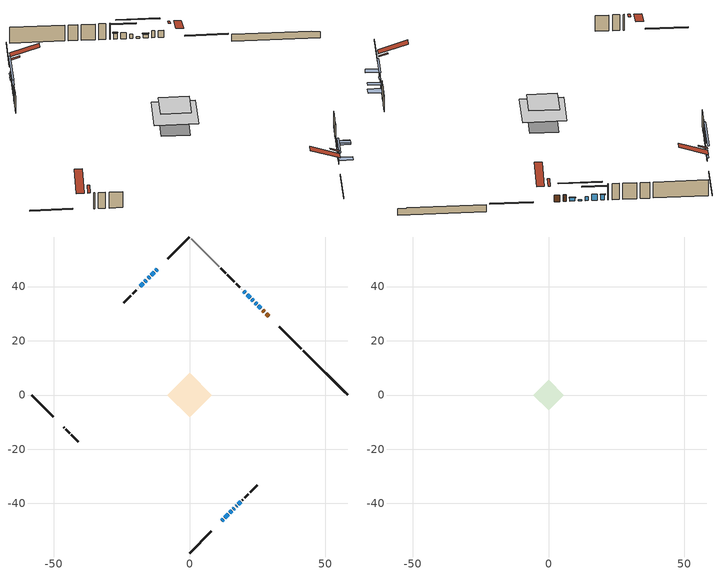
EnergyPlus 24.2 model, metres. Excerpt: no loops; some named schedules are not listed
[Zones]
conditioned space
 floor othersidecoefficients (Floor1 construction): -2.02,0 0,2.02 2.02,0 0,-2.02 z0.46
 floor adiabatic (AdiabaticFloorConstruction): -8.17,0 0,8.17 8.17,0 0,-8.17 z2.9
 floor foundation (Slab1 construction): -5.39,0 0,5.39 5.39,0 0,-5.39 z-1.75
 wall outside (RimJoist1 construction): 0,-58.25 8.04,-50.21 / -58.25,0 -50.21,-8.04 / 0,58.25 -8.04,50.21 / 41.22,17.03 33.17,25.08 z0.46:0.76
 wall outside (AdiabaticWallConstruction 1): 29.29,28.96 28.24,30.01 z0.46:2.49
 wall outside (AdiabaticWallConstruction): 11.92,-46.33 12.35,-45.9 / 16.15,-42.1 16.59,-41.66 z0.46:1.43; 26.35,31.9 25.41,32.84 / -11.92,46.33 -12.43,45.82 / -13.08,45.17 -14.02,44.23 z0.46:1.48; 13.01,-45.24 14.23,-44.02 / 14.89,-43.36 15.5,-42.75 / 20.59,37.66 19.98,38.27 z0.46:2.09; 24.76,33.49 24.18,34.07 / -14.67,43.58 -15.25,43 z0.46:0.82; 17.24,-41.01 17.39,-40.86 z0.46:1.99; 18.04,-40.21 18.85,-39.4 z0.46:0.77; 23.52,34.73 22.98,35.27 / -15.9,42.35 -16.44,41.81 z0.46:1.68; 22.33,35.92 21.25,37 z0.46:2.29; -17.1,41.15 -18.18,40.07 z0.46:2.8
 wall outside (Wall1 construction): 19.51,-38.74 19.64,-38.61 / -46.33,-11.92 -46.2,-12.05 / -18.83,39.42 -18.96,39.29 / 19.32,38.93 19.19,39.06 z0.46:5.34
 wall outside (Wall2 construction): 20.29,-37.96 21.67,-36.58 / -45.54,-12.71 -44.17,-14.08 / -19.62,38.63 -20.99,37.26 / 18.54,39.71 17.16,41.09 z0.46:5.34
 wall outside (Wall3 construction): 22.32,-35.93 24.9,-33.35 / -43.51,-14.74 -40.94,-17.31 / -21.65,36.6 -24.22,34.03 / 16.51,41.74 13.93,44.32 z0.46:5.34
 wall foundation (FoundationWall1 construction): 41.87,16.38,-1.75 41.87,16.38,0.46 56.61,1.64,0.46 56.61,1.64,0.21 58.25,0,0.21 58.25,0,-1.75
 wall othersidecoefficients (AdiabaticWallConstruction 1): 27.59,30.66 27,31.25 z0.46:2.49
 wall othersidecoefficients (Wall4 construction): 13.28,44.97 11.58,46.67 z0.46:5.34
 wall adiabatic (Wall5 construction): 10.92,47.33 0.66,57.59 z0.46:5.34
 window (WindowConstruction 10): 11.92,-46.33 12.35,-45.9 z0.46:1.43
 window (WindowConstruction 4): 26.35,31.9 25.41,32.84 z0.46:1.47
 window (WindowConstruction 5): -11.92,46.33 -12.42,45.83 z0.46:1.47
 window (WindowConstruction 6): -13.08,45.17 -14.01,44.24 z0.46:1.47
 window (WindowConstruction 7): 13.01,-45.24 14.23,-44.02 z0.46:2.08
 window (WindowConstruction 8): 14.89,-43.36 15.5,-42.75 z0.46:2.08
 window (WindowConstruction 9): 16.15,-42.1 16.58,-41.67 z0.46:1.43
 window (WindowConstruction 14): 24.76,33.49 24.18,34.07 z0.46:0.82
 window (WindowConstruction 15): -14.67,43.58 -15.25,43 z0.46:0.82
 window (WindowConstruction 11): 17.24,-41.01 17.39,-40.86 z0.46:1.98
 window (WindowConstruction 12): 18.04,-40.21 18.85,-39.4 z0.46:0.76
 window (WindowConstruction 13): 23.52,34.73 22.98,35.27 z0.46:1.68
 window (WindowConstruction): 22.32,35.93 21.25,37 z0.46:2.29
 window (WindowConstruction 1): -15.9,42.35 -16.44,41.81 z0.46:1.68
 window (WindowConstruction 2): -17.1,41.15 -18.18,40.07 z0.46:2.8
 window (WindowConstruction 3): 20.59,37.66 19.98,38.27 z0.46:2.08
 door (Door): 29.29,28.96 28.24,30.01 z0.46:2.49
 door inside (Door 1): 27.59,30.66 27,31.25 z0.46:2.49
 ceiling adiabatic (AdiabaticFloorConstruction): 0,-8.17 8.17,0 0,8.17 -8.17,0 z2.9
 roof outside (Roof2 construction): 11.26,-46.99,5.34 9.54,-45.26,6.15 9.09,-45.72,6.15 10.81,-47.44,5.34; -46.99,-11.26,5.34 -45.26,-9.54,6.15 -45.72,-9.09,6.15 -47.44,-10.81,5.34; -11.26,46.99,5.34 -9.54,45.26,6.15 -9.09,45.72,6.15 -10.81,47.44,5.34; 29.95,28.3,5.34 28.23,26.58,6.15 28.68,26.12,6.15 30.4,27.85,5.34
attic - vented
 floor to conditioned space (Floor2 construction Reversed): -5.67,0 0,5.67 5.67,0 0,-5.67 z5.34
 roof outside (Roof1 construction): 10.15,-48.1,5.34 4.63,-42.57,7.94 3.17,-44.03,7.94 8.7,-49.55,5.34; -48.1,-10.15,5.34 -42.57,-4.63,7.94 -44.03,-3.17,7.94 -49.55,-8.7,5.34; -10.15,48.1,5.34 -4.63,42.57,7.94 -3.17,44.03,7.94 -8.7,49.55,5.34; 31.06,27.19,5.34 25.54,21.66,7.94 26.99,20.21,7.94 32.52,25.73,5.34
shading: 12.73,-45.52 11.55,-46.7 14.14,-49.29 15.32,-48.11 z1.96; 25.27,32.98 26.49,31.76 26.78,32.05 25.56,33.27 z1.68; -12.57,45.68 -11.78,46.47 -12.07,46.76 -12.86,45.97 z1.68; -14.16,44.09 -12.94,45.31 -13.23,45.6 -14.45,44.38 z1.68; 16.1,-42.15 11.14,-47.11 11.43,-47.4 16.39,-42.45 z4.72; 15.64,-42.61 14.74,-43.51 15.04,-43.8 15.93,-42.9 z2.29; 16.73,-41.52 16.01,-42.24 16.3,-42.53 17.02,-41.81 z1.63; 20.38,37.87 28.56,29.69 28.85,29.98 20.67,38.16 z6.2; -19.05,39.2 -10.87,47.38 -11.16,47.67 -19.34,39.49 z6.2; 17.76,-40.49 16.87,-41.38 19.45,-43.97 20.35,-43.08 z2.51; 19.23,-39.02 17.67,-40.58 20.26,-43.17 21.81,-41.61 z1.3; 19.38,38.87 24.19,34.06 24.48,34.35 19.67,39.16 z4.93; -18.31,39.94 -14.04,44.21 -14.33,44.5 -18.6,40.23 z4.32; -20.04,38.21 -15.23,43.02 -15.52,43.31 -20.33,38.5 z5.44; 19.84,38.41 20.73,37.52 21.02,37.81 20.13,38.7 z2.29
[Building]
Building 1: Terrain=Suburbs
[Site:Location]
Toronto City Centre_ON: Latitude {deg}=43.63; Longitude {deg}=-79.39; Time Zone {hr}=-5; Elevation {m}=77; Keep Site Location Information=Yes
[Site:GroundTemperature:Shallow]
5.01852, 3.26908, 3.12898, 3.95918, 7.29196, 10.6092, 13.4851, 15.3069, 15.4617, 13.9799, 11.1774, 7.9619
[Site:WaterMainsTemperature]
Calculation Method=Schedule; Temperature Schedule=mains temperature schedule
[Material] Roughness=Rough; Thermal Absorptance=0.9
Name | Thickness {m} | Conductivity {W/m-K} | Density {kg/m3} | Specific Heat {J/kg-K} | Solar Absorptance | Visible Absorptance
asphalt or fiberglass shingles | 0.00635 | 0.162714 | 1121.4 | 1465.45 | 0.4 | 0.4
ceiling loosefill ins | 0.0846667 | 0.0480833 | 16.02 | 1046.75 | 0.7 | 0.7
ceiling stud and cavity | 0.1397 | 0.0940014 | 65.682 | 1177.47 | 0.7 | 0.7
concrete 4.0 in. | 0.1016 | 1.803125 | 2242.8 | 837.4 | 0.7 | 0.7
concrete 8.0 in. | 0.2032 | 1.803125 | 2242.8 | 837.4 | 0.7 | 0.7
door material | 0.04445 | 0.053851 | 512.64 | 1214.23 | 0.7 | 0.7
door material 1 | 0.04445 | 0.060037 | 512.64 | 1214.23 | 0.7 | 0.7
exterior vertical ins | 0.0227591 | 0.029427 | 32.04 | 1214.23 | 0.7 | 0.7
floor covering | 0.0127 | 0.0433444 | 54.468 | 1339.84 | 0.6 | 0.6
floor rigid ins; rim joist rigid ins; roof rigid ins; wall rigid ins | 0.051816 | 0.029427 | 32.04 | 1214.23 | 0.7 | 0.7
floor rigid ins 1; wall rigid ins 2 | 0.512978 | 0.029427 | 32.04 | 1214.23 | 0.7 | 0.7
floor stud and cavity | 0.1397 | 0.219834 | 92.3553 | 1139.71 | 0.7 | 0.7
floor stud and cavity 1 | 0.1397 | 1.75129 | 37.0049 | 1207.88 | 0.7 | 0.7
furniture material conditioned space 1 | 0.1524 | 0.115458 | 640.8 | 1214.23 | 0.6 | 0.6
gypsum board | 0.0127 | 0.160291 | 801 | 837.4 | 0.6 | 0.6
gypsum board 1 | 0.0127 | 0.160291 | 801 | 837.4 | 0.7 | 0.7
osb sheathing 0.5 in. | 0.0127 | 0.115458 | 512.64 | 1214.23 | 0.7 | 0.7
osb sheathing 0.75 in. | 0.01905 | 0.115458 | 512.64 | 1214.23 | 0.7 | 0.7
osb sheathing 2.0 in. | 0.0508 | 0.115458 | 512.64 | 1214.23 | 0.7 | 0.7
rim joist stud and cavity | 0.0508 | 0.0353303 | 125.044 | 1163.47 | 0.6 | 0.6
roof stud and cavity | 0.2032 | 0.226371 | 78.34581 | 1123.46 | 0.7 | 0.7
wall rigid ins 1 | 0.051816 | 0.029427 | 32.04 | 1214.23 | 0.4 | 0.4
wall stud and cavity | 0.1397 | 0.257598 | 139.0536 | 1170.24 | 0.7 | 0.7
wall stud and cavity 1 | 0.1397 | 0.169528 | 139.0536 | 1170.24 | 0.7 | 0.7
wall stud and cavity 2 | 0.1397 | 0.164604 | 139.0536 | 1170.24 | 0.7 | 0.7
wall stud and cavity 3 | 0.1397 | 0.317942 | 139.0536 | 1170.24 | 0.7 | 0.7
wall stud and cavity 4 | 0.1397 | 0.13809 | 139.0536 | 1170.24 | 0.7 | 0.7
wall stud and cavity 5 | 0.0889 | 0.380278 | 52.3479 | 1209.89 | 0.7 | 0.7
wall stud and cavity 6 | 0.0889 | 0.391764 | 83.0341 | 1211.67 | 0.7 | 0.7
wood siding | 0.0254 | 0.102417 | 544.68 | 1172.36 | 0.4 | 0.4
wood siding 1; wood siding 2; wood siding 3 | 0.0254 | 0.102417 | 544.68 | 1172.36 | 0.7 | 0.7
[WindowMaterial:SimpleGlazingSystem]
Name | U-Factor {W/m2-K} | Solar Heat Gain Coefficient
WindowMaterial | 2.95313 | 0.58
WindowMaterial 1 | 2.96562 | 0.56
WindowMaterial 10 | 2.96789 | 0.62
WindowMaterial 11 | 3.06612 | 0.36
WindowMaterial 2 | 2.97414 | 0.59
WindowMaterial 3 | 2.94518 | 0.59
WindowMaterial 4 | 2.94177 | 0.59
WindowMaterial 5 | 2.97868 | 0.54
WindowMaterial 6 | 2.99401 | 0.51
WindowMaterial 7 | 2.97584 | 0.61
WindowMaterial 8 | 7.14236 | 0.61
WindowMaterial 9 | 3.063281 | 0.53
[Construction]
AdiabaticFloorConstruction: floor stud and cavity 1, floor rigid ins 1, osb sheathing 0.75 in., floor covering
AdiabaticWallConstruction: wood siding 2, wall rigid ins 2, wall stud and cavity 5, gypsum board
AdiabaticWallConstruction 1: wood siding 3, wall rigid ins 2, wall stud and cavity 5, gypsum board
Door: door material
Door 1: door material 1
Floor1 construction: floor stud and cavity, floor rigid ins, osb sheathing 0.75 in., floor covering
Floor2 construction Reversed: gypsum board, ceiling stud and cavity, ceiling loosefill ins
FoundationWall1 construction: concrete 8.0 in., gypsum board 1
furniture construction conditioned space 1: furniture material conditioned space 1
PartitionWallConstruction: gypsum board, wall stud and cavity 6, gypsum board
RimJoist1 construction: wood siding 1, rim joist rigid ins, osb sheathing 2.0 in., rim joist stud and cavity
Roof1 construction: asphalt or fiberglass shingles
Roof2 construction: asphalt or fiberglass shingles, roof rigid ins, osb sheathing 0.75 in., roof stud and cavity, gypsum board
Slab1 construction: concrete 4.0 in.
Wall1 construction: wood siding, wall rigid ins, osb sheathing 0.5 in., wall stud and cavity, gypsum board
Wall2 construction: wood siding, wall rigid ins, osb sheathing 0.5 in., wall stud and cavity 1, gypsum board
Wall3 construction: wood siding, wall rigid ins, osb sheathing 0.5 in., wall stud and cavity 2, gypsum board
Wall4 construction: wall rigid ins 1, osb sheathing 0.5 in., wall stud and cavity 3, gypsum board
Wall5 construction: wall rigid ins 1, osb sheathing 0.5 in., wall stud and cavity 4, gypsum board
WindowConstruction: WindowMaterial
WindowConstruction 1: WindowMaterial 1
WindowConstruction 10: WindowMaterial 7
WindowConstruction 11: WindowMaterial 8
WindowConstruction 12: WindowMaterial 9
WindowConstruction 13: WindowMaterial 10
WindowConstruction 14; WindowConstruction 15: WindowMaterial 11
WindowConstruction 2: WindowMaterial 2
WindowConstruction 3; WindowConstruction 7; WindowConstruction 8: WindowMaterial 3
WindowConstruction 4; WindowConstruction 6: WindowMaterial 4
WindowConstruction 5: WindowMaterial 5
WindowConstruction 9: WindowMaterial 6
[Zone] Multiplier=1; Part of Total Floor Area=Yes
Name | Volume {m3}
attic - vented | 27.1938
conditioned space | 501.6
[Space]
Name | Zone | Volume {m3}
attic - vented 1 | attic - vented | 27.1938
conditioned space 1 | conditioned space | 501.6
[ZoneInfiltration:EffectiveLeakageArea]
infil attic - vented 1: Zone or Space=attic - vented 1; Schedule=Always On Discrete; Effective Air Leakage Area {cm2}=2708.63; Stack Coefficient=0.00018108; Wind Coefficient=9.09191e-06
[ZoneMixing]
whole house fan mix: Zone or Space=attic - vented; Schedule=Always On Continuous; Design Flow Rate Calculation Method=Flow/Zone; Design Flow Rate {m3/s}=0; Source Zone or Space=conditioned space
[SurfaceProperty:OtherSideCoefficients]
other non-freezing space: Combined Convective/Radiative Film Coefficient {W/m2-K}=8.35; Constant Temperature Coefficient=1; External Dry-Bulb Temperature Coefficient=0; Ground Temperature Coefficient=0; Wind Speed Coefficient=0; Zone Air Temperature Coefficient=0; Constant Temperature Schedule=other non-freezing space; Previous Other Side Temperature Coefficient=0
[SurfaceProperty:ExposedFoundationPerimeter]
Slab1: Exposed Perimeter Calculation Method=TotalExposedPerimeter; Total Exposed Perimeter {m}=23.162
[InternalMass] Zone or ZoneList=conditioned space; Space or SpaceList=conditioned space 1
Name | Construction | Surface Area {m2}
furniture mass conditioned space 1 | furniture construction conditioned space 1 | 79.9321
partition wall mass | PartitionWallConstruction | 199.83
[Lights]
interior lighting: Zone or ZoneList or Space or SpaceList=conditioned space 1; Schedule=interior lighting schedule; Design Level Calculation Method=LightingLevel; Lighting Level {W}=343.2; Return Air Fraction=0; Fraction Radiant=0.6; Fraction Visible=0.2; Fraction Replaceable=1
[People]
occupants: Zone or ZoneList or Space or SpaceList=conditioned space 1; Number of People Schedule=occupants schedule; Number of People Calculation Method=People; Number of People=3; Fraction Radiant=0.314171; Sensible Heat Fraction=0.56303; Activity Level Schedule=occupants activity schedule; Carbon Dioxide Generation Rate {m3/s-W}=0; Enable ASHRAE 55 Comfort Warnings=No; Mean Radiant Temperature Calculation Type=EnclosureAveraged
[ElectricEquipment] Zone or ZoneList or Space or SpaceList=conditioned space 1; Design Level Calculation Method=EquipmentLevel
Name | Schedule | Design Level {W} | Fraction Latent | Fraction Radiant | Fraction Lost
clothes dryer | clothes dryer schedule | 140.772 | 0.015 | 0.081 | 0.85
clothes washer | clothes washer schedule | 32.1985 | 0.03 | 0.162 | 0.7
cooking range | cooking range schedule | 208.969 | 0.08 | 0.432 | 0.2
dishwasher | dishwasher schedule | 66.8632 | 0.3 | 0.18 | 0.4
fridge | fridge schedule | 72.9452 | 0 | 0.6 | 0
mech vent bath fan 0 | mech vent bath fan 0 schedule | 50.2 | 0 | 0 | 1
mech vent bath fan 1 | mech vent bath fan 1 schedule | 50.2 | 0 | 0 | 1
mech vent house fan | mech vent house fan schedule | 0 | 0 | 0 | 1
mech vent house fan cfis | mech vent house fan cfis schedule | 0 | 0 | 0 | 0
mech vent range fan 0 | mech vent range fan 0 schedule | 57 | 0 | 0 | 1
misc plug loads | misc plug loads schedule | 494.7 | 0.045 | 0.513 | 0.1
whole house fan | Always On Discrete | 0 | 0 | 0 | 1
[OtherEquipment] Zone or ZoneList or Space or SpaceList=conditioned space 1; Design Level Calculation Method=EquipmentLevel
Name | Fuel Type | Schedule | Design Level {W} | Fraction Latent | Fraction Radiant | Fraction Lost
clothes dryer 1 | Electricity | clothes dryer schedule | 0 | 0.015 | 0.081 | 0.85
cooking range 1 | Electricity | cooking range schedule | 0 | 0.08 | 0.432 | 0.2
general water use latent | None | general water use schedule | 59.3978 | 1 | 0 | 0
general water use sensible | None | general water use schedule | -58.539 | 0 | 0.6 | 0
mech vent house fan latent load | None | Always On Discrete | 0 | 1 | 0 | 0
mech vent house fan sensible load | None | Always On Discrete | 0 | 0 | 0 | 0
water heater energy adjustment1 | NaturalGas | Always On Discrete | 0.01 | 0 | 0 | 1
[ZoneInfiltration:DesignFlowRate] Zone or ZoneList or Space or SpaceList=conditioned space 1; Schedule=Always On Discrete; Design Flow Rate Calculation Method=Flow/Zone; Design Flow Rate {m3/s}=0
infil flow; natural vent flow; whole house fan flow
[Foundation:Kiva]
Foundation Kiva 1: Initial Indoor Air Temperature {C}=18; Wall Height Above Grade {m}=0.460004; Wall Depth Below Slab {m}=0.2032; Custom Block Material Name 1=exterior vertical ins; Custom Block Depth 1 {m}=2.21001; Custom Block X Position 1 {m}=0.2159; Custom Block Z Position 1 {m}=0
[Foundation:Kiva:Settings]
Soil Conductivity {W/m-K}=0.849921; Soil Density {kg/m3}=1842.3; Soil Specific Heat {J/kg-K}=418.7; Ground Solar Absorptivity=0.9; Ground Thermal Absorptivity=0.9; Ground Surface Roughness {m}=0.03; Far-Field Width {m}=40; Deep-Ground Boundary Condition=ZeroFlux; Deep-Ground Depth {m}=40; Minimum Cell Dimension {m}=0.2; Maximum Cell Growth Coefficient=3; Simulation Timestep=Timestep
[Exterior:Lights]
exterior lighting: Schedule=exterior lighting schedule; Design Level {W}=75.6
[Schedule:Constant]
Name | Hourly Value
Always On Continuous; mech vent house fan schedule; mech vent house fan cfis schedule; Always On Discrete | 1
other non-freezing space; fridge schedule | 0
occupants activity schedule | 117.228
[Schedule:Week:Daily]
interior lighting schedule Week Rule - Jan1-Jan27: interior lighting schedule day, interior lighting schedule day, interior lighting schedule day, interior lighting schedule day, interior lighting schedule day, interior lighting schedule day, interior lighting schedule day, interior lighting schedule default day, interior lighting schedule default day, interior lighting schedule default day, interior lighting schedule default day, interior lighting schedule default day
interior lighting schedule Week Rule - Jan28-Feb3: interior lighting schedule day, interior lighting schedule day, interior lighting schedule day, interior lighting schedule day, interior lighting schedule day 1, interior lighting schedule day 1, interior lighting schedule day 1, interior lighting schedule default day, interior lighting schedule default day, interior lighting schedule default day, interior lighting schedule default day, interior lighting schedule default day
interior lighting schedule Week Rule - Feb4-Feb24: interior lighting schedule day 1, interior lighting schedule day 1, interior lighting schedule day 1, interior lighting schedule day 1, interior lighting schedule day 1, interior lighting schedule day 1, interior lighting schedule day 1, interior lighting schedule default day, interior lighting schedule default day, interior lighting schedule default day, interior lighting schedule default day, interior lighting schedule default day
interior lighting schedule Week Rule - Feb25-Mar3: interior lighting schedule day 1, interior lighting schedule day 1, interior lighting schedule day 1, interior lighting schedule day 1, interior lighting schedule day 2, interior lighting schedule day 2, interior lighting schedule day 2, interior lighting schedule default day, interior lighting schedule default day, interior lighting schedule default day, interior lighting schedule default day, interior lighting schedule default day
interior lighting schedule Week Rule - Mar4-Mar31: interior lighting schedule day 2, interior lighting schedule day 2, interior lighting schedule day 2, interior lighting schedule day 2, interior lighting schedule day 2, interior lighting schedule day 2, interior lighting schedule day 2, interior lighting schedule default day, interior lighting schedule default day, interior lighting schedule default day, interior lighting schedule default day, interior lighting schedule default day
interior lighting schedule Week Rule - Apr1-Apr28: interior lighting schedule day 3, interior lighting schedule day 3, interior lighting schedule day 3, interior lighting schedule day 3, interior lighting schedule day 3, interior lighting schedule day 3, interior lighting schedule day 3, interior lighting schedule default day, interior lighting schedule default day, interior lighting schedule default day, interior lighting schedule default day, interior lighting schedule default day
interior lighting schedule Week Rule - Apr29-May5: interior lighting schedule day 3, interior lighting schedule day 3, interior lighting schedule day 4, interior lighting schedule day 4, interior lighting schedule day 4, interior lighting schedule day 4, interior lighting schedule day 4, interior lighting schedule default day, interior lighting schedule default day, interior lighting schedule default day, interior lighting schedule default day, interior lighting schedule default day
interior lighting schedule Week Rule - May6-May26: interior lighting schedule day 4, interior lighting schedule day 4, interior lighting schedule day 4, interior lighting schedule day 4, interior lighting schedule day 4, interior lighting schedule day 4, interior lighting schedule day 4, interior lighting schedule default day, interior lighting schedule default day, interior lighting schedule default day, interior lighting schedule default day, interior lighting schedule default day
interior lighting schedule Week Rule - May27-Jun2: interior lighting schedule day 4, interior lighting schedule day 4, interior lighting schedule day 4, interior lighting schedule day 4, interior lighting schedule day 4, interior lighting schedule day 5, interior lighting schedule day 5, interior lighting schedule default day, interior lighting schedule default day, interior lighting schedule default day, interior lighting schedule default day, interior lighting schedule default day
interior lighting schedule Week Rule - Jun3-Jun30: interior lighting schedule day 5, interior lighting schedule day 5, interior lighting schedule day 5, interior lighting schedule day 5, interior lighting schedule day 5, interior lighting schedule day 5, interior lighting schedule day 5, interior lighting schedule default day, interior lighting schedule default day, interior lighting schedule default day, interior lighting schedule default day, interior lighting schedule default day
interior lighting schedule Week Rule - Jul1-Jul28: interior lighting schedule day 6, interior lighting schedule day 6, interior lighting schedule day 6, interior lighting schedule day 6, interior lighting schedule day 6, interior lighting schedule day 6, interior lighting schedule day 6, interior lighting schedule default day, interior lighting schedule default day, interior lighting schedule default day, interior lighting schedule default day, interior lighting schedule default day
interior lighting schedule Week Rule - Jul29-Aug4: interior lighting schedule day 6, interior lighting schedule day 6, interior lighting schedule day 6, interior lighting schedule day 7, interior lighting schedule day 7, interior lighting schedule day 7, interior lighting schedule day 7, interior lighting schedule default day, interior lighting schedule default day, interior lighting schedule default day, interior lighting schedule default day, interior lighting schedule default day
interior lighting schedule Week Rule - Aug5-Aug25: interior lighting schedule day 7, interior lighting schedule day 7, interior lighting schedule day 7, interior lighting schedule day 7, interior lighting schedule day 7, interior lighting schedule day 7, interior lighting schedule day 7, interior lighting schedule default day, interior lighting schedule default day, interior lighting schedule default day, interior lighting schedule default day, interior lighting schedule default day
interior lighting schedule Week Rule - Aug26-Sep1: interior lighting schedule day 7, interior lighting schedule day 7, interior lighting schedule day 7, interior lighting schedule day 7, interior lighting schedule day 7, interior lighting schedule day 7, interior lighting schedule day 8, interior lighting schedule default day, interior lighting schedule default day, interior lighting schedule default day, interior lighting schedule default day, interior lighting schedule default day
interior lighting schedule Week Rule - Sep2-Sep29: interior lighting schedule day 8, interior lighting schedule day 8, interior lighting schedule day 8, interior lighting schedule day 8, interior lighting schedule day 8, interior lighting schedule day 8, interior lighting schedule day 8, interior lighting schedule default day, interior lighting schedule default day, interior lighting schedule default day, interior lighting schedule default day, interior lighting schedule default day
interior lighting schedule Week Rule - Sep30-Oct6: interior lighting schedule day 8, interior lighting schedule day 9, interior lighting schedule day 9, interior lighting schedule day 9, interior lighting schedule day 9, interior lighting schedule day 9, interior lighting schedule day 9, interior lighting schedule default day, interior lighting schedule default day, interior lighting schedule default day, interior lighting schedule default day, interior lighting schedule default day
interior lighting schedule Week Rule - Oct7-Oct27: interior lighting schedule day 9, interior lighting schedule day 9, interior lighting schedule day 9, interior lighting schedule day 9, interior lighting schedule day 9, interior lighting schedule day 9, interior lighting schedule day 9, interior lighting schedule default day, interior lighting schedule default day, interior lighting schedule default day, interior lighting schedule default day, interior lighting schedule default day
interior lighting schedule Week Rule - Oct28-Nov3: interior lighting schedule day 9, interior lighting schedule day 9, interior lighting schedule day 9, interior lighting schedule day 9, interior lighting schedule day 10, interior lighting schedule day 10, interior lighting schedule day 10, interior lighting schedule default day, interior lighting schedule default day, interior lighting schedule default day, interior lighting schedule default day, interior lighting schedule default day
interior lighting schedule Week Rule - Nov4-Nov24: interior lighting schedule day 10, interior lighting schedule day 10, interior lighting schedule day 10, interior lighting schedule day 10, interior lighting schedule day 10, interior lighting schedule day 10, interior lighting schedule day 10, interior lighting schedule default day, interior lighting schedule default day, interior lighting schedule default day, interior lighting schedule default day, interior lighting schedule default day
interior lighting schedule Week Rule - Nov25-Dec1: interior lighting schedule day 10, interior lighting schedule day 10, interior lighting schedule day 10, interior lighting schedule day 10, interior lighting schedule day 10, interior lighting schedule day 10, interior lighting schedule day 11, interior lighting schedule default day, interior lighting schedule default day, interior lighting schedule default day, interior lighting schedule default day, interior lighting schedule default day
interior lighting schedule Week Rule - Dec2-Dec31: interior lighting schedule day 11, interior lighting schedule day 11, interior lighting schedule day 11, interior lighting schedule day 11, interior lighting schedule day 11, interior lighting schedule day 11, interior lighting schedule day 11, interior lighting schedule default day, interior lighting schedule default day, interior lighting schedule default day, interior lighting schedule default day, interior lighting schedule default day
occupants schedule Week Rule - Jan1-Dec31: occupants schedule day, occupants schedule day, occupants schedule day, occupants schedule day, occupants schedule day, occupants schedule day, occupants schedule day, occupants schedule default day, occupants schedule default day, occupants schedule default day, occupants schedule default day, occupants schedule default day
clothes dryer schedule Week Rule - Jan1-Dec31: clothes dryer schedule day, clothes dryer schedule day, clothes dryer schedule day, clothes dryer schedule day, clothes dryer schedule day, clothes dryer schedule day, clothes dryer schedule day, clothes dryer schedule default day, clothes dryer schedule default day, clothes dryer schedule default day, clothes dryer schedule default day, clothes dryer schedule default day
clothes washer schedule Week Rule - Jan1-Dec31: clothes washer schedule day, clothes washer schedule day, clothes washer schedule day, clothes washer schedule day, clothes washer schedule day, clothes washer schedule day, clothes washer schedule day, clothes washer schedule default day, clothes washer schedule default day, clothes washer schedule default day, clothes washer schedule default day, clothes washer schedule default day
cooking range schedule Week Rule - Jan1-Dec31: cooking range schedule day, cooking range schedule day, cooking range schedule day, cooking range schedule day, cooking range schedule day, cooking range schedule day, cooking range schedule day, cooking range schedule default day, cooking range schedule default day, cooking range schedule default day, cooking range schedule default day, cooking range schedule default day
dishwasher schedule Week Rule - Jan1-Dec31: dishwasher schedule day, dishwasher schedule day, dishwasher schedule day, dishwasher schedule day, dishwasher schedule day, dishwasher schedule day, dishwasher schedule day, dishwasher schedule default day, dishwasher schedule default day, dishwasher schedule default day, dishwasher schedule default day, dishwasher schedule default day
mech vent bath fan 0 schedule Week Rule - Jan1-Dec31: mech vent bath fan 0 schedule day, mech vent bath fan 0 schedule day, mech vent bath fan 0 schedule day, mech vent bath fan 0 schedule day, mech vent bath fan 0 schedule day, mech vent bath fan 0 schedule day, mech vent bath fan 0 schedule day, mech vent bath fan 0 schedule default day, mech vent bath fan 0 schedule default day, mech vent bath fan 0 schedule default day, mech vent bath fan 0 schedule default day, mech vent bath fan 0 schedule default day
mech vent bath fan 1 schedule Week Rule - Jan1-Dec31: mech vent bath fan 1 schedule day, mech vent bath fan 1 schedule day, mech vent bath fan 1 schedule day, mech vent bath fan 1 schedule day, mech vent bath fan 1 schedule day, mech vent bath fan 1 schedule day, mech vent bath fan 1 schedule day, mech vent bath fan 1 schedule default day, mech vent bath fan 1 schedule default day, mech vent bath fan 1 schedule default day, mech vent bath fan 1 schedule default day, mech vent bath fan 1 schedule default day
mech vent range fan 0 schedule Week Rule - Jan1-Dec31: mech vent range fan 0 schedule day, mech vent range fan 0 schedule day, mech vent range fan 0 schedule day, mech vent range fan 0 schedule day, mech vent range fan 0 schedule day, mech vent range fan 0 schedule day, mech vent range fan 0 schedule day, mech vent range fan 0 schedule default day, mech vent range fan 0 schedule default day, mech vent range fan 0 schedule default day, mech vent range fan 0 schedule default day, mech vent range fan 0 schedule default day
misc plug loads schedule Week Rule - Jan1-Dec31: misc plug loads schedule day, misc plug loads schedule day, misc plug loads schedule day, misc plug loads schedule day, misc plug loads schedule day, misc plug loads schedule day, misc plug loads schedule day, misc plug loads schedule default day, misc plug loads schedule default day, misc plug loads schedule default day, misc plug loads schedule default day, misc plug loads schedule default day
general water use schedule Week Rule - Jan1-Dec31: general water use schedule day, general water use schedule day, general water use schedule day, general water use schedule day, general water use schedule day, general water use schedule day, general water use schedule day, general water use schedule default day, general water use schedule default day, general water use schedule default day, general water use schedule default day, general water use schedule default day
exterior lighting schedule Week Rule - Jan1-Jan27: exterior lighting schedule day, exterior lighting schedule day, exterior lighting schedule day, exterior lighting schedule day, exterior lighting schedule day, exterior lighting schedule day, exterior lighting schedule day, exterior lighting schedule default day, exterior lighting schedule default day, exterior lighting schedule default day, exterior lighting schedule default day, exterior lighting schedule default day
exterior lighting schedule Week Rule - Jan28-Feb3: exterior lighting schedule day, exterior lighting schedule day, exterior lighting schedule day, exterior lighting schedule day, exterior lighting schedule day 1, exterior lighting schedule day 1, exterior lighting schedule day 1, exterior lighting schedule default day, exterior lighting schedule default day, exterior lighting schedule default day, exterior lighting schedule default day, exterior lighting schedule default day
exterior lighting schedule Week Rule - Feb4-Feb24: exterior lighting schedule day 1, exterior lighting schedule day 1, exterior lighting schedule day 1, exterior lighting schedule day 1, exterior lighting schedule day 1, exterior lighting schedule day 1, exterior lighting schedule day 1, exterior lighting schedule default day, exterior lighting schedule default day, exterior lighting schedule default day, exterior lighting schedule default day, exterior lighting schedule default day
exterior lighting schedule Week Rule - Feb25-Mar3: exterior lighting schedule day 1, exterior lighting schedule day 1, exterior lighting schedule day 1, exterior lighting schedule day 1, exterior lighting schedule day 2, exterior lighting schedule day 2, exterior lighting schedule day 2, exterior lighting schedule default day, exterior lighting schedule default day, exterior lighting schedule default day, exterior lighting schedule default day, exterior lighting schedule default day
exterior lighting schedule Week Rule - Mar4-Mar31: exterior lighting schedule day 2, exterior lighting schedule day 2, exterior lighting schedule day 2, exterior lighting schedule day 2, exterior lighting schedule day 2, exterior lighting schedule day 2, exterior lighting schedule day 2, exterior lighting schedule default day, exterior lighting schedule default day, exterior lighting schedule default day, exterior lighting schedule default day, exterior lighting schedule default day
exterior lighting schedule Week Rule - Apr1-Apr28: exterior lighting schedule day 3, exterior lighting schedule day 3, exterior lighting schedule day 3, exterior lighting schedule day 3, exterior lighting schedule day 3, exterior lighting schedule day 3, exterior lighting schedule day 3, exterior lighting schedule default day, exterior lighting schedule default day, exterior lighting schedule default day, exterior lighting schedule default day, exterior lighting schedule default day
exterior lighting schedule Week Rule - Apr29-May5: exterior lighting schedule day 3, exterior lighting schedule day 3, exterior lighting schedule day 4, exterior lighting schedule day 4, exterior lighting schedule day 4, exterior lighting schedule day 4, exterior lighting schedule day 4, exterior lighting schedule default day, exterior lighting schedule default day, exterior lighting schedule default day, exterior lighting schedule default day, exterior lighting schedule default day
exterior lighting schedule Week Rule - May6-May26: exterior lighting schedule day 4, exterior lighting schedule day 4, exterior lighting schedule day 4, exterior lighting schedule day 4, exterior lighting schedule day 4, exterior lighting schedule day 4, exterior lighting schedule day 4, exterior lighting schedule default day, exterior lighting schedule default day, exterior lighting schedule default day, exterior lighting schedule default day, exterior lighting schedule default day
[Schedule:Year]
interior lighting schedule: interior lighting schedule Week Rule - Jan1-Jan27, 1, 1, 1, 27, interior lighting schedule Week Rule - Jan28-Feb3, 1, 28, 2, 3, interior lighting schedule Week Rule - Feb4-Feb24, 2, 4, 2, 24, interior lighting schedule Week Rule - Feb25-Mar3, 2, 25, 3, 3, interior lighting schedule Week Rule - Mar4-Mar31, 3, 4, 3, 31, interior lighting schedule Week Rule - Apr1-Apr28, 4, 1, 4, 28, interior lighting schedule Week Rule - Apr29-May5, 4, 29, 5, 5, interior lighting schedule Week Rule - May6-May26, 5, 6, 5, 26, interior lighting schedule Week Rule - May27-Jun2, 5, 27, 6, 2, interior lighting schedule Week Rule - Jun3-Jun30, 6, 3, 6, 30, interior lighting schedule Week Rule - Jul1-Jul28, 7, 1, 7, 28, interior lighting schedule Week Rule - Jul29-Aug4, 7, 29, 8, 4, interior lighting schedule Week Rule - Aug5-Aug25, 8, 5, 8, 25, interior lighting schedule Week Rule - Aug26-Sep1, 8, 26, 9, 1, interior lighting schedule Week Rule - Sep2-Sep29, 9, 2, 9, 29, interior lighting schedule Week Rule - Sep30-Oct6, 9, 30, 10, 6, interior lighting schedule Week Rule - Oct7-Oct27, 10, 7, 10, 27, interior lighting schedule Week Rule - Oct28-Nov3, 10, 28, 11, 3, interior lighting schedule Week Rule - Nov4-Nov24, 11, 4, 11, 24, interior lighting schedule Week Rule - Nov25-Dec1, 11, 25, 12, 1, interior lighting schedule Week Rule - Dec2-Dec31, 12, 2, 12, 31
occupants schedule: occupants schedule Week Rule - Jan1-Dec31, 1, 1, 12, 31
clothes dryer schedule: clothes dryer schedule Week Rule - Jan1-Dec31, 1, 1, 12, 31
clothes washer schedule: clothes washer schedule Week Rule - Jan1-Dec31, 1, 1, 12, 31
cooking range schedule: cooking range schedule Week Rule - Jan1-Dec31, 1, 1, 12, 31
dishwasher schedule: dishwasher schedule Week Rule - Jan1-Dec31, 1, 1, 12, 31
mech vent bath fan 0 schedule: mech vent bath fan 0 schedule Week Rule - Jan1-Dec31, 1, 1, 12, 31
mech vent bath fan 1 schedule: mech vent bath fan 1 schedule Week Rule - Jan1-Dec31, 1, 1, 12, 31
mech vent range fan 0 schedule: mech vent range fan 0 schedule Week Rule - Jan1-Dec31, 1, 1, 12, 31
misc plug loads schedule: misc plug loads schedule Week Rule - Jan1-Dec31, 1, 1, 12, 31
general water use schedule: general water use schedule Week Rule - Jan1-Dec31, 1, 1, 12, 31
exterior lighting schedule: exterior lighting schedule Week Rule - Jan1-Jan27, 1, 1, 1, 27, exterior lighting schedule Week Rule - Jan28-Feb3, 1, 28, 2, 3, exterior lighting schedule Week Rule - Feb4-Feb24, 2, 4, 2, 24, exterior lighting schedule Week Rule - Feb25-Mar3, 2, 25, 3, 3, exterior lighting schedule Week Rule - Mar4-Mar31, 3, 4, 3, 31, exterior lighting schedule Week Rule - Apr1-Apr28, 4, 1, 4, 28, exterior lighting schedule Week Rule - Apr29-May5, 4, 29, 5, 5, exterior lighting schedule Week Rule - May6-May26, 5, 6, 5, 26, exterior lighting schedule Week Rule - May27-Jun2, 5, 27, 6, 2, exterior lighting schedule Week Rule - Jun3-Jun30, 6, 3, 6, 30, exterior lighting schedule Week Rule - Jul1-Jul28, 7, 1, 7, 28, exterior lighting schedule Week Rule - Jul29-Aug4, 7, 29, 8, 4, exterior lighting schedule Week Rule - Aug5-Aug25, 8, 5, 8, 25, exterior lighting schedule Week Rule - Aug26-Sep1, 8, 26, 9, 1, exterior lighting schedule Week Rule - Sep2-Sep29, 9, 2, 9, 29, exterior lighting schedule Week Rule - Sep30-Oct6, 9, 30, 10, 6, exterior lighting schedule Week Rule - Oct7-Oct27, 10, 7, 10, 27, exterior lighting schedule Week Rule - Oct28-Nov3, 10, 28, 11, 3, exterior lighting schedule Week Rule - Nov4-Nov24, 11, 4, 11, 24, exterior lighting schedule Week Rule - Nov25-Dec1, 11, 25, 12, 1, exterior lighting schedule Week Rule - Dec2-Dec31, 12, 2, 12, 31
[Schedule:Compact]
mains temperature schedule: Through: 01/01, For: AllDays, Until: 24:00, 8.80333, Through: 01/02, For: AllDays, Until: 24:00, 8.74333, Through: 01/03, For: AllDays, Until: 24:00, 8.68389, Through: 01/04, For: AllDays, Until: 24:00, 8.62611, Through: 01/05, For: AllDays, Until: 24:00, 8.56944, Through: 01/06, For: AllDays, Until: 24:00, 8.51389, Through: 01/07, For: AllDays, Until: 24:00, 8.45944, Through: 01/08, For: AllDays, Until: 24:00, 8.40611, Through: 01/09, For: AllDays, Until: 24:00, 8.35389, Through: 01/10, For: AllDays, Until: 24:00, 8.30278, Through: 01/11, For: AllDays, Until: 24:00, 8.25333, Through: 01/12, For: AllDays, Until: 24:00, 8.205, Through: 01/13, For: AllDays, Until: 24:00, 8.15778, Through: 01/14, For: AllDays, Until: 24:00, 8.11222, Through: 01/15, For: AllDays, Until: 24:00, 8.06778, Through: 01/16, For: AllDays, Until: 24:00, 8.02444, Through: 01/17, For: AllDays, Until: 24:00, 7.98222, Through: 01/18, For: AllDays, Until: 24:00, 7.94167, Through: 01/19, For: AllDays, Until: 24:00, 7.90222, Through: 01/20, For: AllDays, Until: 24:00, 7.86444, Through: 01/21, For: AllDays, Until: 24:00, 7.82778, Through: 01/22, For: AllDays, Until: 24:00, 7.79278, Through: 01/23, For: AllDays, Until: 24:00, 7.75889, Through: 01/24, For: AllDays, Until: 24:00, 7.72667, Through: 01/25, For: AllDays, Until: 24:00, 7.69556, Through: 01/26, For: AllDays, Until: 24:00, 7.66611, Through: 01/27, For: AllDays, Until: 24:00, 7.63778, Through: 01/28, For: AllDays, Until: 24:00, 7.61111, Through: 01/29, For: AllDays, Until: 24:00, 7.58556, Through: 01/30, For: AllDays, Until: 24:00, 7.56167, Through: 01/31, For: AllDays, Until: 24:00, 7.53944, Through: 02/01, For: AllDays, Until: 24:00, 7.51833, Through: 02/02, For: AllDays, Until: 24:00, 7.49889, Through: 02/03, For: AllDays, Until: 24:00, 7.48111, Through: 02/04, For: AllDays, Until: 24:00, 7.46444, Through: 02/05, For: AllDays, Until: 24:00, 7.44944, Through: 02/06, For: AllDays, Until: 24:00, 7.43556, Through: 02/07, For: AllDays, Until: 24:00, 7.42333, Through: 02/08, For: AllDays, Until: 24:00, 7.41278, Through: 02/09, For: AllDays, Until: 24:00, 7.40389, Through: 02/10, For: AllDays, Until: 24:00, 7.39611, Through: 02/11, For: AllDays, Until: 24:00, 7.39, Through: 02/12, For: AllDays, Until: 24:00, 7.38556, Through: 02/13, For: AllDays, Until: 24:00, 7.38222, Through: 02/14, For: AllDays, Until: 24:00, 7.38056, Through: 02/15, For: AllDays, Until: 24:00, 7.38056, Through: 02/16, For: AllDays, Until: 24:00, 7.38222, Through: 02/17, For: AllDays, Until: 24:00, 7.385, Through: 02/18, For: AllDays, Until: 24:00, 7.38944, Through: 02/19, For: AllDays, Until: 24:00, 7.395, Through: 02/20, For: AllDays, Until: 24:00, 7.40278, Through: 02/21, For: AllDays, Until: 24:00, 7.41167, Through: 02/22, For: AllDays, Until: 24:00, 7.42222, Through: 02/23, For: AllDays, Until: 24:00, 7.43389, Through: 02/24, For: AllDays, Until: 24:00, 7.44722, Through: 02/25, For: AllDays, Until: 24:00, 7.46222, Through: 02/26, For: AllDays, Until: 24:00, 7.47833, Through: 02/27, For: AllDays, Until: 24:00, 7.49611, Through: 02/28, For: AllDays, Until: 24:00, 7.51556, Through: 03/01, For: AllDays, Until: 24:00, 7.53667, Through: 03/02, For: AllDays, Until: 24:00, 7.55889, Through: 03/03, For: AllDays, Until: 24:00, 7.58222, Through: 03/04, For: AllDays, Until: 24:00, 7.60722, Through: 03/05, For: AllDays, Until: 24:00, 7.63389, Through: 03/06, For: AllDays, Until: 24:00, 7.66222, Through: 03/07, For: AllDays, Until: 24:00, 7.69111, Through: 03/08, For: AllDays, Until: 24:00, 7.72222, Through: 03/09, For: AllDays, Until: 24:00, 7.75444, Through: 03/10, For: AllDays, Until: 24:00, 7.78778, Through: 03/11, For: AllDays, Until: 24:00, 7.82278, Through: 03/12, For: AllDays, Until: 24:00, 7.85944, Through: 03/13, For: AllDays, Until: 24:00, 7.89722, Through: 03/14, For: AllDays, Until: 24:00, 7.93611, Through: 03/15, For: AllDays, Until: 24:00, 7.97667, Through: 03/16, For: AllDays, Until: 24:00, 8.01833, Through: 03/17, For: AllDays, Until: 24:00, 8.06167, Through: 03/18, For: AllDays, Until: 24:00, 8.10611, Through: 03/19, For: AllDays, Until: 24:00, 8.15167, Through: 03/20, For: AllDays, Until: 24:00, 8.19833, Through: 03/21, For: AllDays, Until: 24:00, 8.24667, Through: 03/22, For: AllDays, Until: 24:00, 8.29611, Through: 03/23, For: AllDays, Until: 24:00, 8.34667, Through: 03/24, For: AllDays, Until: 24:00, 8.39889, Through: 03/25, For: AllDays, Until: 24:00, 8.45167, Through: 03/26, For: AllDays, Until: 24:00, 8.50611, Through: 03/27, For: AllDays, Until: 24:00, 8.56167, Through: 03/28, For: AllDays, Until: 24:00, 8.61833, Through: 03/29, For: AllDays, Until: 24:00, 8.67611, Through: 03/30, For: AllDays, Until: 24:00, 8.735, Through: 03/31, For: AllDays, Until: 24:00, 8.795, Through: 04/01, For: AllDays, Until: 24:00, 8.85611, Through: 04/02, For: AllDays, Until: 24:00, 8.91833, Through: 04/03, For: AllDays, Until: 24:00, 8.98167, Through: 04/04, For: AllDays, Until: 24:00, 9.04556, Through: 04/05, For: AllDays, Until: 24:00, 9.11111, Through: 04/06, For: AllDays, Until: 24:00, 9.17722, Through: 04/07, For: AllDays, Until: 24:00, 9.24444, Through: 04/08, For: AllDays, Until: 24:00, 9.31222, Through: 04/09, For: AllDays, Until: 24:00, 9.38167, Through: 04/10, For: AllDays, Until: 24:00, 9.45167, Through: 04/11, For: AllDays, Until: 24:00, 9.52222, Through: 04/12, For: AllDays, Until: 24:00, 9.59444, Through: 04/13, For: AllDays, Until: 24:00, 9.66667, Through: 04/14, For: AllDays, Until: 24:00, 9.74, Through: 04/15, For: AllDays, Until: 24:00, 9.81444, Through: 04/16, For: AllDays, Until: 24:00, 9.88944, Through: 04/17, For: AllDays, Until: 24:00, 9.96556, Through: 04/18, For: AllDays, Until: 24:00, 10.0417, Through: 04/19, For: AllDays, Until: 24:00, 10.1189, Through: 04/20, For: AllDays, Until: 24:00, 10.1972, Through: 04/21, For: AllDays, Until: 24:00, 10.2756, Through: 04/22, For: AllDays, Until: 24:00, 10.355, Through: 04/23, For: AllDays, Until: 24:00, 10.435, Through: 04/24, For: AllDays, Until: 24:00, 10.515, Through: 04/25, For: AllDays, Until: 24:00, 10.5961, Through: 04/26, For: AllDays, Until: 24:00, 10.6778, Through: 04/27, For: AllDays, Until: 24:00, 10.76, Through: 04/28, For: AllDays, Until: 24:00, 10.8428, Through: 04/29, For: AllDays, Until: 24:00, 10.9261, Through: 04/30, For: AllDays, Until: 24:00, 11.0094, Through: 05/01, For: AllDays, Until: 24:00, 11.0933, Through: 05/02, For: AllDays, Until: 24:00, 11.1778, Through: 05/03, For: AllDays, Until: 24:00, 11.2628, Through: 05/04, For: AllDays, Until: 24:00, 11.3478, Through: 05/05, For: AllDays, Until: 24:00, 11.4333, Through: 05/06, For: AllDays, Until: 24:00, 11.5189, Through: 05/07, For: AllDays, Until: 24:00, 11.605, Through: 05/08, For: AllDays, Until: 24:00, 11.6917, Through: 05/09, For: AllDays, Until: 24:00, 11.7778, Through: 05/10, For: AllDays, Until: 24:00, 11.865, Through: 05/11, For: AllDays, Until: 24:00, 11.9517, Through: 05/12, For: AllDays, Until: 24:00, 12.0389, Through: 05/13, For: AllDays, Until: 24:00, 12.1261, Through: 05/14, For: AllDays, Until: 24:00, 12.2133, Through: 05/15, For: AllDays, Until: 24:00, 12.3006, Through: 05/16, For: AllDays, Until: 24:00, 12.3883, Through: 05/17, For: AllDays, Until: 24:00, 12.4756, Through: 05/18, For: AllDays, Until: 24:00, 12.5628, Through: 05/19, For: AllDays, Until: 24:00, 12.6506, Through: 05/20, For: AllDays, Until: 24:00, 12.7378, Through: 05/21, For: AllDays, Until: 24:00, 12.825, Through: 05/22, For: AllDays, Until: 24:00, 12.9122, Through: 05/23, For: AllDays, Until: 24:00, 12.9994, Through: 05/24, For: AllDays, Until: 24:00, 13.0861, Through: 05/25, For: AllDays, Until: 24:00, 13.1728, Through: 05/26, For: AllDays, Until: 24:00, 13.2594, Through: 05/27, For: AllDays, Until: 24:00, 13.3456, Through: 05/28, For: AllDays, Until: 24:00, 13.4317, Through: 05/29, For: AllDays, Until: 24:00, 13.5172, Through: 05/30, For: AllDays, Until: 24:00, 13.6028, Through: 05/31, For: AllDays, Until: 24:00, 13.6878, Through: 06/01, For: AllDays, Until: 24:00, 13.7722, Through: 06/02, For: AllDays, Until: 24:00, 13.8567, Through: 06/03, For: AllDays, Until: 24:00, 13.9406, Through: 06/04, For: AllDays, Until: 24:00, 14.0239, Through: 06/05, For: AllDays, Until: 24:00, 14.1067, Through: 06/06, For: AllDays, Until: 24:00, 14.1894, Through: 06/07, For: AllDays, Until: 24:00, 14.2711, Through: 06/08, For: AllDays, Until: 24:00, 14.3528, Through: 06/09, For: AllDays, Until: 24:00, 14.4339, Through: 06/10, For: AllDays, Until: 24:00, 14.5139, Through: 06/11, For: AllDays, Until: 24:00, 14.5939, Through: 06/12, For: AllDays, Until: 24:00, 14.6728, Through: 06/13, For: AllDays, Until: 24:00, 14.7511, Through: 06/14, For: AllDays, Until: 24:00, 14.8289, Through: 06/15, For: AllDays, Until: 24:00, 14.9061, Through: 06/16, For: AllDays, Until: 24:00, 14.9822, Through: 06/17, For: AllDays, Until: 24:00, 15.0578, Through: 06/18, For: AllDays, Until: 24:00, 15.1328, Through: 06/19, For: AllDays, Until: 24:00, 15.2067, Through: 06/20, For: AllDays, Until: 24:00, 15.28, Through: 06/21, For: AllDays, Until: 24:00, 15.3522, Through: 06/22, For: AllDays, Until: 24:00, 15.4239, Through: 06/23, For: AllDays, Until: 24:00, 15.4944, Through: 06/24, For: AllDays, Until: 24:00, 15.5639, Through: 06/25, For: AllDays, Until: 24:00, 15.6328, Through: 06/26, For: AllDays, Until: 24:00, 15.7006, Through: 06/27, For: AllDays, Until: 24:00, 15.7678, Through: 06/28, For: AllDays, Until: 24:00, 15.8333, Through: 06/29, For: AllDays, Until: 24:00, 15.8983, Through: 06/30, For: AllDays, Until: 24:00, 15.9622, Through: 07/01, For: AllDays, Until: 24:00, 16.025, Through: 07/02, For: AllDays, Until: 24:00, 16.0872, Through: 07/03, For: AllDays, Until: 24:00, 16.1478, Through: 07/04, For: AllDays, Until: 24:00, 16.2072, Through: 07/05, For: AllDays, Until: 24:00, 16.2661, Through: 07/06, For: AllDays, Until: 24:00, 16.3233, Through: 07/07, For: AllDays, Until: 24:00, 16.3794, Through: 07/08, For: AllDays, Until: 24:00, 16.435, Through: 07/09, For: AllDays, Until: 24:00, 16.4889, Through: 07/10, For: AllDays, Until: 24:00, 16.5417, Through: 07/11, For: AllDays, Until: 24:00, 16.5928, Through: 07/12, For: AllDays, Until: 24:00, 16.6433, Through: 07/13, For: AllDays, Until: 24:00, 16.6922, Through: 07/14, For: AllDays, Until: 24:00, 16.74, Through: 07/15, For: AllDays, Until: 24:00, 16.7867, Through: 07/16, For: AllDays, Until: 24:00, 16.8322, Through: 07/17, For: AllDays, Until: 24:00, 16.8761, Through: 07/18, For: AllDays, Until: 24:00, 16.9189, Through: 07/19, For: AllDays, Until: 24:00, 16.96, Through: 07/20, For: AllDays, Until: 24:00, 17, Through: 07/21, For: AllDays, Until: 24:00, 17.0389, Through: 07/22, For: AllDays, Until: 24:00, 17.0761, Through: 07/23, For: AllDays, Until: 24:00, 17.1122, Through: 07/24, For: AllDays, Until: 24:00, 17.1467, Through: 07/25, For: AllDays, Until: 24:00, 17.18, Through: 07/26, For: AllDays, Until: 24:00, 17.2117, Through: 07/27, For: AllDays, Until: 24:00, 17.2422, Through: 07/28, For: AllDays, Until: 24:00, 17.2711, Through: 07/29, For: AllDays, Until: 24:00, 17.2983, Through: 07/30, For: AllDays, Until: 24:00, 17.3244, Through: 07/31, For: AllDays, Until: 24:00, 17.3494, Through: 08/01, For: AllDays, Until: 24:00, 17.3728, Through: 08/02, For: AllDays, Until: 24:00, 17.3944, Through: 08/03, For: AllDays, Until: 24:00, 17.4144, Through: 08/04, For: AllDays, Until: 24:00, 17.4333, Through: 08/05, For: AllDays, Until: 24:00, 17.4506, Through: 08/06, For: AllDays, Until: 24:00, 17.4667, Through: 08/07, For: AllDays, Until: 24:00, 17.4811, Through: 08/08, For: AllDays, Until: 24:00, 17.4939, Through: 08/09, For: AllDays, Until: 24:00, 17.5056, Through: 08/10, For: AllDays, Until: 24:00, 17.5156, Through: 08/11, For: AllDays, Until: 24:00, 17.5239, Through: 08/12, For: AllDays, Until: 24:00, 17.5311, Through: 08/13, For: AllDays, Until: 24:00, 17.5361, Through: 08/14, For: AllDays, Until: 24:00, 17.54, Through: 08/15, For: AllDays, Until: 24:00, 17.5428, Through: 08/16, For: AllDays, Until: 24:00, 17.5439, Through: 08/17, For: AllDays, Until: 24:00, 17.5433, Through: 08/18, For: AllDays, Until: 24:00, 17.5411, Through: 08/19, For: AllDays, Until: 24:00, 17.5372, Through: 08/20, For: AllDays, Until: 24:00, 17.5322, Through: 08/21, For: AllDays, Until: 24:00, 17.5256, Through: 08/22, For: AllDays, Until: 24:00, 17.5178, Through: 08/23, For: AllDays, Until: 24:00, 17.5083, Through: 08/24, For: AllDays, Until: 24:00, 17.4972, Through: 08/25, For: AllDays, Until: 24:00, 17.4844, Through: 08/26, For: AllDays, Until: 24:00, 17.4706, Through: 08/27, For: AllDays, Until: 24:00, 17.455, Through: 08/28, For: AllDays, Until: 24:00, 17.4378, Through: 08/29, For: AllDays, Until: 24:00, 17.4194, Through: 08/30, For: AllDays, Until: 24:00, 17.3994, Through: 08/31, For: AllDays, Until: 24:00, 17.3778, Through: 09/01, For: AllDays, Until: 24:00, 17.355, Through: 09/02, For: AllDays, Until: 24:00, 17.3311, Through: 09/03, For: AllDays, Until: 24:00, 17.305, Through: 09/04, For: AllDays, Until: 24:00, 17.2778, Through: 09/05, For: AllDays, Until: 24:00, 17.2494, Through: 09/06, For: AllDays, Until: 24:00, 17.2194, Through: 09/07, For: AllDays, Until: 24:00, 17.1878, Through: 09/08, For: AllDays, Until: 24:00, 17.155, Through: 09/09, For: AllDays, Until: 24:00, 17.1206, Through: 09/10, For: AllDays, Until: 24:00, 17.085, Through: 09/11, For: AllDays, Until: 24:00, 17.0483, Through: 09/12, For: AllDays, Until: 24:00, 17.01, Through: 09/13, For: AllDays, Until: 24:00, 16.97, Through: 09/14, For: AllDays, Until: 24:00, 16.9289, Through: 09/15, For: AllDays, Until: 24:00, 16.8867, Through: 09/16, For: AllDays, Until: 24:00, 16.8428, Through: 09/17, For: AllDays, Until: 24:00, 16.7983, Through: 09/18, For: AllDays, Until: 24:00, 16.7517, Through: 09/19, For: AllDays, Until: 24:00, 16.7044, Through: 09/20, For: AllDays, Until: 24:00, 16.6556, Through: 09/21, For: AllDays, Until: 24:00, 16.6056, Through: 09/22, For: AllDays, Until: 24:00, 16.5544, Through: 09/23, For: AllDays, Until: 24:00, 16.5017, Through: 09/24, For: AllDays, Until: 24:00, 16.4483, Through: 09/25, For: AllDays, Until: 24:00, 16.3933, Through: 09/26, For: AllDays, Until: 24:00, 16.3372, Through: 09/27, For: AllDays, Until: 24:00, 16.2806, Through: 09/28, For: AllDays, Until: 24:00, 16.2222, Through: 09/29, For: AllDays, Until: 24:00, 16.1628, Through: 09/30, For: AllDays, Until: 24:00, 16.1022, Through: 10/01, For: AllDays, Until: 24:00, 16.0406, Through: 10/02, For: AllDays, Until: 24:00, 15.9778, Through: 10/03, For: AllDays, Until: 24:00, 15.9144, Through: 10/04, For: AllDays, Until: 24:00, 15.8494, Through: 10/05, For: AllDays, Until: 24:00, 15.7839, Through: 10/06, For: AllDays, Until: 24:00, 15.7172, Through: 10/07, For: AllDays, Until: 24:00, 15.6494, Through: 10/08, For: AllDays, Until: 24:00, 15.5811, Through: 10/09, For: AllDays, Until: 24:00, 15.5117, Through: 10/10, For: AllDays, Until: 24:00, 15.4411, Through: 10/11, For: AllDays, Until: 24:00, 15.37, Through: 10/12, For: AllDays, Until: 24:00, 15.2978, Through: 10/13, For: AllDays, Until: 24:00, 15.225, Through: 10/14, For: AllDays, Until: 24:00, 15.1511, Through: 10/15, For: AllDays, Until: 24:00, 15.0767, Through: 10/16, For: AllDays, Until: 24:00, 15.0011, Through: 10/17, For: AllDays, Until: 24:00, 14.925, Through: 10/18, For: AllDays, Until: 24:00, 14.8483, Through: 10/19, For: AllDays, Until: 24:00, 14.7706, Through: 10/20, For: AllDays, Until: 24:00, 14.6922, Through: 10/21, For: AllDays, Until: 24:00, 14.6133, Through: 10/22, For: AllDays, Until: 24:00, 14.5339, Through: 10/23, For: AllDays, Until: 24:00, 14.4539, Through: 10/24, For: AllDays, Until: 24:00, 14.3728, Through: 10/25, For: AllDays, Until: 24:00, 14.2917, Through: 10/26, For: AllDays, Until: 24:00, 14.21, Through: 10/27, For: AllDays, Until: 24:00, 14.1272, Through: 10/28, For: AllDays, Until: 24:00, 14.0444, Through: 10/29, For: AllDays, Until: 24:00, 13.9611, Through: 10/30, For: AllDays, Until: 24:00, 13.8772, Through: 10/31, For: AllDays, Until: 24:00, 13.7933, Through: 11/01, For: AllDays, Until: 24:00, 13.7089, Through: 11/02, For: AllDays, Until: 24:00, 13.6239, Through: 11/03, For: AllDays, Until: 24:00, 13.5383, Through: 11/04, For: AllDays, Until: 24:00, 13.4528, Through: 11/05, For: AllDays, Until: 24:00, 13.3667, Through: 11/06, For: AllDays, Until: 24:00, 13.2806, Through: 11/07, For: AllDays, Until: 24:00, 13.1944, Through: 11/08, For: AllDays, Until: 24:00, 13.1078, Through: 11/09, For: AllDays, Until: 24:00, 13.0206, Through: 11/10, For: AllDays, Until: 24:00, 12.9339, Through: 11/11, For: AllDays, Until: 24:00, 12.8467, Through: 11/12, For: AllDays, Until: 24:00, 12.7594, Through: 11/13, For: AllDays, Until: 24:00, 12.6722, Through: 11/14, For: AllDays, Until: 24:00, 12.5844, Through: 11/15, For: AllDays, Until: 24:00, 12.4972, Through: 11/16, For: AllDays, Until: 24:00, 12.41, Through: 11/17, For: AllDays, Until: 24:00, 12.3222, Through: 11/18, For: AllDays, Until: 24:00, 12.235, Through: 11/19, For: AllDays, Until: 24:00, 12.1478, Through: 11/20, For: AllDays, Until: 24:00, 12.0606, Through: 11/21, For: AllDays, Until: 24:00, 11.9733, Through: 11/22, For: AllDays, Until: 24:00, 11.8861, Through: 11/23, For: AllDays, Until: 24:00, 11.7994, Through: 11/24, For: AllDays, Until: 24:00, 11.7128, Through: 11/25, For: AllDays, Until: 24:00, 11.6267, Through: 11/26, For: AllDays, Until: 24:00, 11.5406, Through: 11/27, For: AllDays, Until: 24:00, 11.4544, Through: 11/28, For: AllDays, Until: 24:00, 11.3689, Through: 11/29, For: AllDays, Until: 24:00, 11.2839, Through: 11/30, For: AllDays, Until: 24:00, 11.1989, Through: 12/01, For: AllDays, Until: 24:00, 11.1144, Through: 12/02, For: AllDays, Until: 24:00, 11.03, Through: 12/03, For: AllDays, Until: 24:00, 10.9467, Through: 12/04, For: AllDays, Until: 24:00, 10.8633, Through: 12/05, For: AllDays, Until: 24:00, 10.7806, Through: 12/06, For: AllDays, Until: 24:00, 10.6983, Through: 12/07, For: AllDays, Until: 24:00, 10.6167, Through: 12/08, For: AllDays, Until: 24:00, 10.5356, Through: 12/09, For: AllDays, Until: 24:00, 10.4544, Through: 12/10, For: AllDays, Until: 24:00, 10.3744, Through: 12/11, For: AllDays, Until: 24:00, 10.295, Through: 12/12, For: AllDays, Until: 24:00, 10.2167, Through: 12/13, For: AllDays, Until: 24:00, 10.1383, Through: 12/14, For: AllDays, Until: 24:00, 10.0611, Through: 12/15, For: AllDays, Until: 24:00, 9.98444, Through: 12/16, For: AllDays, Until: 24:00, 9.90833, Through: 12/17, For: AllDays, Until: 24:00, 9.83278, Through: 12/18, For: AllDays, Until: 24:00, 9.75833, Through: 12/19, For: AllDays, Until: 24:00, 9.685, Through: 12/20, For: AllDays, Until: 24:00, 9.61222, Through: 12/21, For: AllDays, Until: 24:00, 9.54, Through: 12/22, For: AllDays, Until: 24:00, 9.46889, Through: 12/23, For: AllDays, Until: 24:00, 9.39889, Through: 12/24, For: AllDays, Until: 24:00, 9.32944, Through: 12/25, For: AllDays, Until: 24:00, 9.26111, Through: 12/26, For: AllDays, Until: 24:00, 9.19389, Through: 12/27, For: AllDays, Until: 24:00, 9.12722, Through: 12/28, For: AllDays, Until: 24:00, 9.06167, Through: 12/29, For: AllDays, Until: 24:00, 8.99722, Through: 12/30, For: AllDays, Until: 24:00, 8.93389, Through: 12/31, For: AllDays, Until: 24:00, 8.87111
